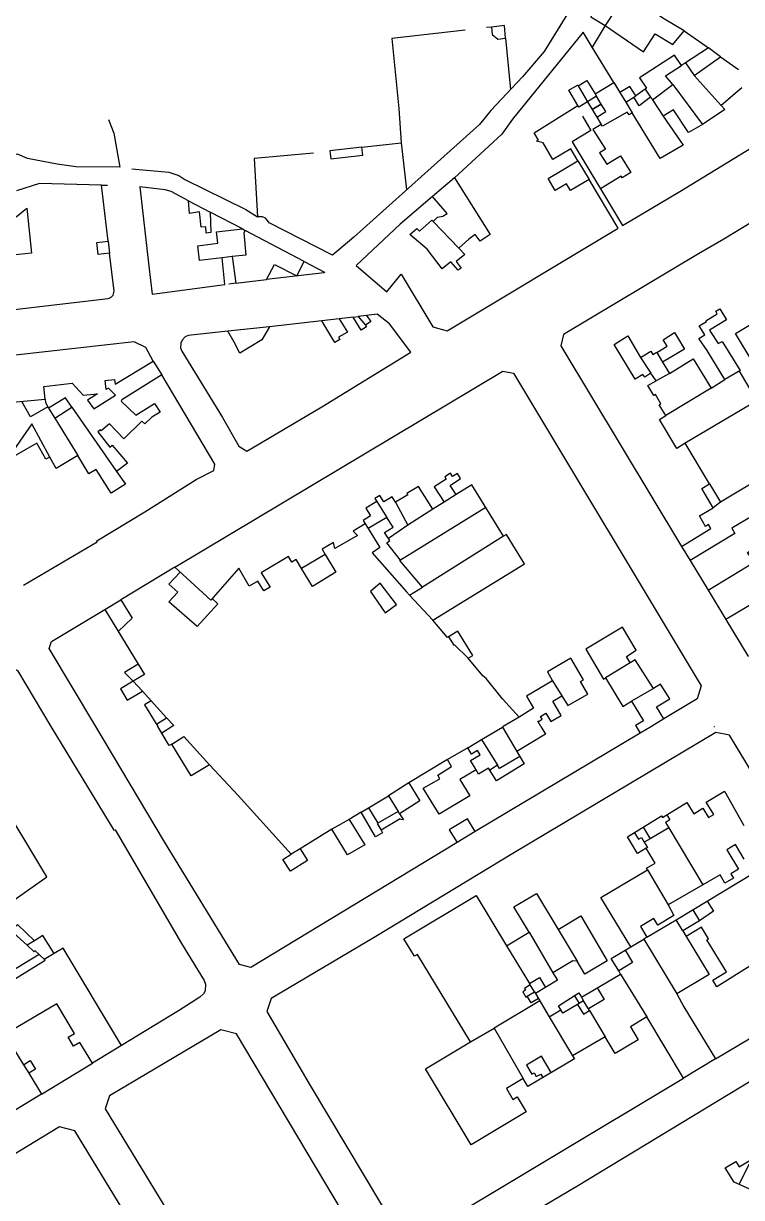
# Model space of a CAD drawing. Header units: millimetres. Extents: x 487814 to 495125, y 4392873 to 4398925.
# Drawn here: x 492807.4 to 492996.8, y 4397080.9 to 4397390.6 of the extents above; entities that cross this region are included whole.
import ezdxf

# ---------------------------------------------------------------- set-up
doc = ezdxf.new("R2010")
doc.units = ezdxf.units.MM
doc.layers.add('Cartografia_Base', color=8, linetype='Continuous')

msp = doc.modelspace()

# ---------------------------------------------------------------- linework, layer by layer
at = {"layer": 'Cartografia_Base'}
for p, q in [((492930.86, 4397389.67, 121.83), (492929.56, 4397389.52, 121.56)), ((492981.71, 4397388.67, 120.11), (492988.12, 4397384.18, 120.05)), ((492934.54, 4397386.76, 119.16), (492935.88, 4397373.22, 118.16)), ((492982.03, 4397380.21, 119.84), (492981.02, 4397379.55, 119.84)), ((492991.31, 4397381.82, 117.65), (492996.04, 4397378.48, 116.99)), ((492984.39, 4397376.92, 117.45), (492991.51, 4397369.01, 117.45)), ((492963.14, 4397375.06, 122.1), (492964.76, 4397372.4, 122.63)), ((492971.42, 4397373.26, 119.03), (492968.96, 4397371.51, 119.03)), ((492978.74, 4397374.5, 116.87), (492986.53, 4397363.95, 117.41)), ((492958.22, 4397372.06, 119.3), (492958.61, 4397371.41, 119.3)), ((492966.29, 4397369.88, 123.14), (492968.02, 4397367.03, 123.71)), ((492973.35, 4397370.52, 116.83), (492976.19, 4397366.14, 116.83)), ((492958.67, 4397365.94, 118.52), (492959.84, 4397364.01, 118.39)), ((492896.7, 4397358, 116.64), (492907.03, 4397359.18, 117.64)), ((492907.03, 4397359.18, 117.64), (492908.5, 4397346.84, 116.1)), ((492953.7, 4397354.43, 117.73), (492956.65, 4397349.48, 118.36)), ((492921.16, 4397349.92, 118.39), (492915.35, 4397344.99, 113.73)), ((492827.98, 4397347.98, 112.43), (492829.62, 4397347.96, 112.44)), ((492850.95, 4397343.88, 115.77), (492856.69, 4397340.87, 115.31)), ((492865.16, 4397336.41, 114.64), (492865.91, 4397336.02, 114.58)), ((492915.48, 4397338.43, 116.7), (492922.27, 4397331.32, 116.7)), ((492829.72, 4397333.24, 116.54), (492830.1, 4397330.04, 117.45)), ((492862.49, 4397329.11, 115.12), (492859.8, 4397328.81, 115.06)), ((492863.42, 4397322.09, 115.15), (492861.59, 4397321.86, 115.15)), ((492890.73, 4397312.74, 118.01), (492886.08, 4397312.2, 119.22)), ((492894.35, 4397313.17, 117.07), (492895.72, 4397313.33, 116.71)), ((492897.91, 4397313.59, 116.14), (492895.72, 4397313.33, 116.71)), ((492895.72, 4397313.33, 116.71), (492897.62, 4397311.01, 115.9)), ((492872.32, 4397310.57, 111.45), (492861.31, 4397309.43, 119.22)), ((492970.22, 4397302.55, 114.94), (492972.94, 4397298.4, 115.05)), ((492974.53, 4397303.83, 116.95), (492976.02, 4397301.25, 116.08)), ((492841.66, 4397301.56, 113.56), (492843.95, 4397297.91, 113.56)), ((492996.25, 4397298.92, 114.82), (492992.47, 4397296.69, 114.28)), ((492977.81, 4397298.27, 115.31), (492974.3, 4397296.32, 115.33)), ((492988.82, 4397294.38, 113.75), (492976.84, 4397287.18, 114.42)), ((492814.04, 4397289.18, 112.07), (492813.85, 4397289.5, 112.12)), ((492820.18, 4397289.42, 111.61), (492831.95, 4397272.47, 112.97)), ((493000.86, 4397291.09, 113.94), (492981.95, 4397279.88, 113.12)), ((492815.68, 4397286.54, 111.71), (492821.79, 4397276.65, 110.37)), ((493010.47, 4397275.91, 112.27), (492991.28, 4397264.31, 112.27)), ((492900.6, 4397264.53, 112.32), (492903.29, 4397260.33, 113.1)), ((492921.59, 4397266.34, 115.21), (492918.36, 4397264.32, 114.9)), ((492905.52, 4397264.32, 112.41), (492908.77, 4397258.3, 112.41)), ((492929.39, 4397262.97, 111.26), (492906.91, 4397249.08, 110.54)), ((492915.44, 4397262.49, 114.98), (492908.77, 4397258.3, 112.41)), ((492897.57, 4397258.62, 114.51), (492898.35, 4397257.41, 114.54)), ((492908.77, 4397258.3, 112.41), (492903.75, 4397254.74, 112.26)), ((492934.09, 4397255.41, 111.41), (492912.65, 4397241.95, 110.34)), ((492981.03, 4397252.69, 115.91), (492983.28, 4397248.98, 115.01)), ((492847.31, 4397247.21, 112.06), (492833.06, 4397238.55, 112.51)), ((492909.29, 4397239.8, 110.75), (492915.38, 4397233.18, 110.75)), ((492988.01, 4397241.16, 113.12), (492992.7, 4397233.39, 111.23)), ((492967.49, 4397221.99, 112.74), (492960.98, 4397217.97, 112.91)), ((492836.38, 4397217.12, 108.78), (492838.78, 4397214.49, 108.63)), ((492946.99, 4397217.22, 110.14), (492949.47, 4397213.27, 110.14)), ((492973.64, 4397215.17, 111.15), (492967.86, 4397211.88, 111.15)), ((492841.11, 4397211.96, 111.25), (492845.15, 4397207.5, 111.25)), ((492842.49, 4397205.76, 111.25), (492845.15, 4397207.5, 111.25)), ((492938.15, 4397207.64, 110.86), (492934, 4397205.16, 109.8)), ((492943, 4397206.68, 112.21), (492943.16, 4397206.44, 112.21)), ((492976.38, 4397207.17, 112.22), (492973.06, 4397205.16, 112.73)), ((492846.65, 4397205.16, 111.25), (492843.93, 4397203.38, 111.25)), ((492928.25, 4397201.73, 109.33), (492933.77, 4397205.02, 110.18)), ((492934, 4397205.16, 109.8), (492933.77, 4397205.02, 110.18)), ((492933.77, 4397205.02, 110.18), (492937.57, 4397198.56, 109.12)), ((492973.06, 4397205.16, 112.73), (492970.11, 4397203.38, 113.18)), ((492989.56, 4397205.2, 108.4), (492989.73, 4397205.16, 108.4)), ((492924.62, 4397199.58, 109.57), (492919.29, 4397196.43, 109.94)), ((492932.45, 4397194.93, 110.33), (492930.48, 4397193.66, 110.33)), ((492909.1, 4397190.29, 109.27), (492903.68, 4397186.92, 109.27)), ((492898.45, 4397183.69, 109.27), (492903.68, 4397186.92, 109.27)), ((492903.68, 4397186.92, 109.27), (492906.24, 4397182.75, 109.78)), ((492893.29, 4397180.6, 109.73), (492888.75, 4397178.05, 109.73)), ((492970.9, 4397178.65, 110.76), (492972.77, 4397175.57, 110.76)), ((492977.67, 4397178.47, 108.66), (492986.68, 4397163.42, 108.46)), ((492926.59, 4397177.46, 110.68), (492921.84, 4397174.59, 111.79)), ((492972.77, 4397175.57, 110.76), (492971.2, 4397174.63, 110.67)), ((492880.4, 4397172.93, 109.58), (492878.03, 4397171.45, 111.41)), ((492972.01, 4397167.39, 109.26), (492977.46, 4397158.12, 108.81)), ((492983.96, 4397156.82, 109.41), (492985.73, 4397153.92, 109.41)), ((492804.01, 4397151.44, 114.73), (492808.38, 4397147.45, 115.43)), ((492940.82, 4397150.92, 108.38), (492947.08, 4397140.18, 108.38)), ((492948.46, 4397151.64, 110.44), (492953.46, 4397143.25, 109.57)), ((492981.35, 4397151.26, 109.5), (492982.25, 4397149.78, 109.46)), ((492934.88, 4397147.34, 110.32), (492940.92, 4397137.36, 108.34)), ((492967.68, 4397147.08, 109.63), (492971.03, 4397149.07, 109.61)), ((492971.89, 4397149.58, 109.61), (492971.03, 4397149.07, 109.61)), ((492971.03, 4397149.07, 109.61), (492979.78, 4397134.62, 107.65)), ((492815.52, 4397145.31, 115.26), (492812.89, 4397143.75, 115.26)), ((492964.96, 4397139.86, 108.36), (492971.83, 4397128.54, 108.36)), ((492942.24, 4397135.17, 108.4), (492942.5, 4397134.74, 108.4)), ((492943.67, 4397132.81, 110.12), (492931.56, 4397125.62, 107.9)), ((492952.74, 4397134.15, 108.45), (492954.05, 4397132.14, 108.45)), ((492954.62, 4397133.8, 108.58), (492955.19, 4397132.83, 108.58)), ((492946.06, 4397128.58, 108.1), (492952.27, 4397118.28, 108.1)), ((492956.73, 4397130.25, 108.51), (492960.86, 4397123.35, 108.51)), ((492925.33, 4397121.96, 108.48), (492931.56, 4397125.62, 107.9)), ((492931.56, 4397125.62, 107.9), (492939.2, 4397112.35, 108.1)), ((492833.3, 4397121.03, 107.29), (492825.6, 4397116.35, 114.9)), ((492807.41, 4397115.96, 107.89), (492808.81, 4397113.68, 107.88)), ((492989.99, 4397117.5, 106.13), (492981.5, 4397112.41, 106.17))]:
    msp.add_line(p, q, dxfattribs=at)
for points in [[(492951.39, 4397409.45, 119.35), (492957.62, 4397406.3, 119.28), (492958.6, 4397405.67, 119.82), (492944.82, 4397383.26, 118.5), (492939.05, 4397376.59, 117.93), (492930.7, 4397367.71, 117.69), (492927.72, 4397363.96, 117.12), (492894.54, 4397334.29, 115.04), (492888.93, 4397329.49, 114.65), (492872.21, 4397338.04, 114.89), (492871.83, 4397338.67, 114.89), (492871.22, 4397339.24, 114.89), (492870.51, 4397339.59, 114.89), (492869.18, 4397339.64, 114.89)], [(492962.22, 4397400.83, 119.63), (492958.98, 4397396.34, 119.68), (492957.09, 4397392.36, 119.56), (492960.91, 4397390.07, 119.7), (492957.48, 4397384.36, 119.7)], [(492970.99, 4397383.1, 116.95), (492974.08, 4397387.93, 117.42), (492978.75, 4397385.09, 117.39), (492981.71, 4397388.67, 117.67), (492976.55, 4397391.79, 117.69), (492966.29, 4397398.41, 117.74), (492960.91, 4397390.07, 117.17), (492970.99, 4397383.1, 116.95)], [(492923.91, 4397388.89, 120.51), (492904.63, 4397386.7, 119.48), (492906.45, 4397368.23, 119.07), (492907.03, 4397359.18, 117.64)], [(492932.59, 4397386.51, 116.96), (492934.54, 4397386.76, 116.94), (492934.29, 4397390.08, 117.32), (492930.86, 4397389.67, 117.29), (492931.1, 4397387.73, 117.1), (492932.59, 4397386.51, 116.96)], [(492957.48, 4397384.36, 116.82), (492955.08, 4397388.32, 116.96), (492936.41, 4397365.39, 115.43), (492933.65, 4397361.41, 115.24), (492921.16, 4397349.92, 114.16), (492930.52, 4397334.93, 114.2), (492927.86, 4397333.16, 114.01), (492926.57, 4397334.92, 114), (492924.94, 4397333.72, 113.87), (492922.27, 4397331.32, 113.65), (492923.85, 4397329.67, 113.68), (492921.6, 4397327.86, 113.53), (492922.9, 4397326.09, 113.54), (492922.08, 4397325.57, 113.49), (492920.18, 4397327.77, 113.46), (492917.89, 4397325.93, 113.26), (492913.92, 4397331.12, 113.24), (492909.38, 4397334.95, 113.13), (492911.15, 4397336.52, 113.26), (492911.86, 4397335.82, 113.27), (492915.17, 4397338.75, 113.52), (492915.48, 4397338.43, 113.52), (492916.64, 4397339.54, 113.61), (492918.02, 4397339.78, 113.68), (492919.15, 4397340.51, 113.75), (492915.35, 4397344.99, 113.69), (492906.81, 4397337.69, 113.08), (492895.15, 4397326.82, 112.32), (492903.25, 4397319.82, 112.02), (492907.05, 4397324.49, 112.25), (492915.45, 4397310.62, 112.23), (492919.19, 4397309.57, 112.27), (492964.29, 4397336.62, 114.04), (492956.65, 4397349.48, 115.44), (492951.72, 4397346.55, 115.44), (492950.69, 4397348.29, 115.61), (492947.72, 4397346.53, 115.41), (492945.82, 4397349.73, 115.41), (492953.7, 4397354.43, 115.91), (492951.83, 4397357.57, 116.2), (492947.09, 4397354.76, 115.7), (492944.5, 4397359.11, 115.79), (492942.79, 4397359.55, 115.69), (492943.32, 4397359.88, 115.73), (492942.17, 4397361.75, 115.7), (492953.64, 4397369.02, 116.31), (492951.32, 4397373, 116.27), (492953.61, 4397374.33, 116.38), (492953.71, 4397374.17, 116.38), (492956.06, 4397375.6, 116.52), (492958.22, 4397372.06, 116.51), (492963.14, 4397375.06, 116.38), (492957.48, 4397384.36, 116.82)], [(492972.87, 4397371.19, 115.81), (492973.35, 4397370.52, 115.76), (492978.74, 4397374.5, 116.33), (492976.81, 4397376.8, 116.5), (492981.02, 4397379.55, 116.91), (492979.18, 4397382.29, 117.13), (492969.97, 4397376.25, 116.23), (492971.8, 4397373.54, 116.01), (492971.42, 4397373.26, 115.97), (492972.87, 4397371.19, 115.81)], [(492984.39, 4397376.92, 116.75), (492991.31, 4397381.82, 117.47), (492988.12, 4397384.18, 117.6), (492982.03, 4397380.21, 117.01), (492984.39, 4397376.92, 116.75)], [(492953.71, 4397374.17, 119.3), (492956.24, 4397369.97, 119.3), (492953.93, 4397368.56, 119.06), (492953.64, 4397369.02, 119.06)], [(492996.91, 4397373.62, 116.37), (492991.51, 4397369.01, 116.19), (492992.44, 4397367.93, 116.11), (492986.53, 4397363.95, 115.52), (492982.9, 4397361.83, 115.19), (492978.92, 4397367.81, 115.67), (492976.19, 4397366.14, 115.41), (492981.46, 4397358.56, 114.82), (492975.36, 4397355, 114.76), (492968.02, 4397367.03, 115.73), (492967.18, 4397366.52, 115.75), (492966.68, 4397367.23, 115.81), (492960.15, 4397363.5, 116.01), (492959.84, 4397364.01, 116.05), (492957.65, 4397362.69, 116.11), (492960.96, 4397357.46, 115.68), (492959.41, 4397356.52, 115.72), (492961.27, 4397353.48, 115.46), (492964.95, 4397355.73, 115.38), (492967.65, 4397351.3, 115), (492965.36, 4397349.9, 115.04), (492965.07, 4397350.37, 115.08), (492959.62, 4397347.04, 115.1), (492965.47, 4397337.32, 114.04)], [(492968.43, 4397371.18, 119.03), (492968.96, 4397371.51, 119.03), (492967.42, 4397374.02, 119.03), (492964.76, 4397372.4, 119.03), (492966.29, 4397369.88, 119.03), (492968.43, 4397371.18, 119.03)], [(492957.47, 4397367.93, 118.4), (492959.85, 4397369.38, 118.4), (492958.61, 4397371.41, 119.3), (492956.24, 4397369.97, 119.3), (492957.47, 4397367.93, 118.4)], [(492972.87, 4397371.19, 115.81), (492969.84, 4397368.86, 119.03), (492968.43, 4397371.18, 119.03)], [(492958.67, 4397365.94, 118.4), (492961.06, 4397367.39, 118.4), (492959.85, 4397369.38, 118.4), (492957.47, 4397367.93, 118.4), (492958.67, 4397365.94, 118.4)], [(492829.88, 4397365.31, 115.6), (492831.22, 4397361.68, 115.5), (492832.82, 4397352.72, 115.34), (492821.18, 4397352.78, 114.7), (492816.29, 4397353.52, 115.07), (492808.43, 4397354.99, 115.38), (492805.84, 4397356.17, 115.28), (492803.86, 4397355.72, 116.13)], [(492954.86, 4397366.19, 116.99), (492957.13, 4397362.37, 117.67), (492952.18, 4397359.39, 116.38), (492959.62, 4397347.04, 115.74)], [(492965.47, 4397337.32, 114.04), (492980.59, 4397346.33, 114.03), (493007.44, 4397362.78, 113.59)], [(492888.47, 4397354.94, 117.88), (492896.97, 4397355.88, 117.88), (492896.7, 4397358, 117.88), (492888.27, 4397357.03, 117.88), (492888.47, 4397354.94, 117.88)], [(492883.91, 4397356.43, 115.74), (492868.29, 4397354.99, 115.54), (492869.18, 4397339.64, 114.89)], [(492836.03, 4397352.31, 115.41), (492845.79, 4397351.38, 115.04), (492848.44, 4397350.49, 115.22), (492849.94, 4397349.49, 115.22), (492866.05, 4397341.57, 114.89), (492869.18, 4397339.64, 114.89)], [(492768.92, 4397310.95, 110.78), (492829.77, 4397318.11, 111.29), (492830.43, 4397318.34, 111.29), (492831.05, 4397318.95, 111.31), (492831.3, 4397319.98, 111.34), (492830.1, 4397330.04, 111.73), (492827.13, 4397329.69, 111.72), (492826.73, 4397332.89, 111.84), (492829.72, 4397333.24, 111.86), (492827.98, 4397347.98, 112.43), (492811.62, 4397348.39, 112.36), (492805.58, 4397346.51, 112.24)], [(493016.36, 4397348.44, 113.74), (492992.17, 4397333.73, 113.67), (492985.49, 4397329.88, 113.64), (492949.89, 4397308.54, 112.68), (492949.15, 4397305.58, 112.53), (492981.03, 4397252.69, 110.38), (492988.77, 4397257.37, 110.56), (492988.13, 4397258.42, 110.62), (492987.38, 4397257.97, 110.6), (492985.74, 4397260.7, 110.76), (492989.37, 4397262.88, 110.85), (492986.34, 4397267.91, 111.14), (492988.39, 4397269.17, 111.19), (492981.95, 4397279.88, 111.83), (492979.78, 4397278.54, 111.78), (492975.17, 4397286.17, 112.23), (492976.84, 4397287.18, 112.27), (492975.13, 4397290.01, 112.43), (492975.59, 4397290.29, 112.44), (492974.12, 4397292.72, 112.59), (492973.75, 4397292.49, 112.58), (492972.15, 4397295.13, 112.74), (492974.3, 4397296.32, 112.78), (492972.94, 4397298.4, 112.9), (492971.33, 4397297.29, 112.86), (492970.85, 4397298.07, 112.91), (492968.77, 4397296.77, 112.76), (492963.23, 4397305.95, 113.16), (492966.86, 4397308.19, 113.28), (492970.22, 4397302.55, 113.09), (492972.89, 4397304.21, 113.1), (492973.42, 4397303.31, 113.08), (492974.46, 4397303.95, 113.08), (492974.53, 4397303.83, 113.08), (492977.21, 4397305.53, 113.1), (492976.15, 4397307.19, 113.15), (492979.14, 4397309.08, 113.17), (492981.76, 4397304.71, 113.04), (492976.02, 4397301.25, 113), (492977.81, 4397298.27, 112.83), (492984.12, 4397302.18, 112.93), (492988.82, 4397294.38, 112.49), (492992.47, 4397296.69, 112.55), (492987.76, 4397304.35, 112.98), (492985.62, 4397307.53, 113.07), (492987.16, 4397308.52, 113.08), (492985.66, 4397310.84, 113.15), (492987.57, 4397312, 113.17), (492987.46, 4397312.17, 113.17), (492990.46, 4397313.99, 113.19), (492990.03, 4397314.7, 113.21), (492991.16, 4397315.37, 113.22), (492992.87, 4397312.49, 113.13), (492988.43, 4397309.75, 113.1), (492988.88, 4397309.01, 113.08), (492990.71, 4397306.21, 113), (492991.71, 4397306.77, 113), (492996.48, 4397299.06, 112.61), (492996.25, 4397298.92, 112.61), (493005.57, 4397283.27, 111.71)], [(492840.5, 4397326.62, 112.17), (492841.32, 4397319.26, 111.82), (492860.57, 4397321.73, 111.71), (492859.8, 4397328.81, 111.66), (492853.84, 4397328.13, 111.68), (492853.41, 4397331.95, 111.81), (492858.7, 4397332.67, 111.86), (492858.3, 4397335.62, 112.28), (492865.16, 4397336.41, 112.75), (492856.69, 4397340.87, 112.97), (492856.88, 4397335.46, 112.17), (492855.65, 4397335.29, 112.06), (492855.54, 4397336.98, 112.31), (492854.29, 4397336.86, 112.19), (492853.89, 4397340.9, 112.79), (492851.25, 4397340.53, 112.53), (492850.95, 4397343.88, 113.02), (492846.4, 4397346.28, 113.05), (492844.82, 4397346.72, 113), (492838.15, 4397347.49, 112.62), (492840.5, 4397326.62, 112.17)], [(492805.5, 4397339.58, 111.88), (492808.26, 4397341.92, 112.01), (492809.54, 4397330, 111.52), (492802.83, 4397329.32, 111.42)], [(492863.42, 4397322.09, 111.77), (492871.49, 4397323.13, 111.95), (492873.65, 4397327, 112.2), (492879.55, 4397324.06, 112.28), (492881.42, 4397327.87, 112.81), (492865.91, 4397336.02, 112.74), (492865.57, 4397335.38, 112.62), (492866.07, 4397329.51, 111.96), (492862.49, 4397329.11, 111.72), (492863.42, 4397322.09, 111.77)], [(492881.42, 4397327.87, 113.36), (492886.81, 4397325.04, 112.94), (492886.73, 4397324.81, 113.37), (492871.49, 4397323.13, 113.75)], [(492861.31, 4397309.43, 111.24), (492850.88, 4397308.31, 111.07), (492850.09, 4397307.92, 111.06), (492849.29, 4397307.07, 111.03), (492848.94, 4397306.26, 111), (492848.87, 4397305.09, 110.98), (492849.19, 4397304.14, 110.96), (492859.88, 4397286.65, 110.7), (492864.26, 4397279.12, 110.59), (492866.31, 4397277.83, 110.56), (492886.12, 4397289.49, 110.75), (492909.64, 4397303.94, 110.5), (492903.98, 4397311.36, 111.84), (492900.76, 4397313.93, 111.89), (492897.91, 4397313.59, 111.8), (492899.06, 4397312.03, 111.66), (492897.62, 4397311.01, 111.65), (492897.94, 4397310.63, 111.61), (492896.46, 4397309.74, 111.61), (492894.35, 4397313.17, 111.78), (492890.73, 4397312.74, 111.72), (492892.86, 4397309.22, 111.64), (492890.52, 4397307.89, 111.57), (492890.86, 4397307.29, 111.56), (492889.57, 4397306.51, 111.51), (492886.08, 4397312.2, 111.64), (492872.32, 4397310.57, 111.41), (492870.31, 4397307.16, 111.28), (492864.52, 4397303.63, 111.09), (492863.03, 4397306.53, 111.16), (492861.31, 4397309.43, 111.24)], [(493004.58, 4397293.35, 112.22), (492995.29, 4397308.82, 113.02), (493002.5, 4397313.19, 113.07)], [(492803.63, 4397290.63, 110.15), (492813.11, 4397291.5, 110.22), (492812.76, 4397294.89, 110.33), (492820.22, 4397295.7, 110.39), (492823.16, 4397292.56, 110.3), (492826.98, 4397292.9, 110.33), (492824.3, 4397291.29, 110.27), (492825.94, 4397288.97, 110.2), (492831.69, 4397292.54, 110.31), (492829.8, 4397294.4, 110.39), (492829.22, 4397294.06, 110.38), (492828.95, 4397296.47, 110.46), (492831.41, 4397296.69, 110.46), (492831.6, 4397295.46, 110.42), (492841.66, 4397301.56, 110.67), (492839.71, 4397305.15, 110.73), (492836.58, 4397306.61, 110.8), (492773.94, 4397299.61, 110.32)], [(492943.93, 4397205.16, 107.85), (492943.16, 4397206.44, 107.89), (492944.25, 4397207.09, 107.92), (492943.8, 4397207.82, 107.95), (492945.26, 4397208.69, 107.99), (492946.58, 4397206.48, 107.92), (492949.27, 4397208.09, 108), (492947.03, 4397211.81, 108.13), (492949.47, 4397213.27, 108.21), (492951.04, 4397210.67, 108.12), (492956.28, 4397213.69, 108.28), (492954.38, 4397217, 108.39), (492955.16, 4397217.44, 108.42), (492951.85, 4397223.2, 108.61), (492945.67, 4397219.55, 108.42), (492946.99, 4397217.22, 108.34), (492940.11, 4397213.14, 108.13), (492942, 4397210.02, 108.02), (492938.15, 4397207.64, 107.98), (492933.8, 4397212.48, 108.18), (492929.5, 4397217.79, 108.39), (492928.6, 4397218.53, 108.43), (492924.72, 4397223.19, 108.62), (492925.94, 4397223.93, 108.63), (492922.04, 4397230.36, 108.81), (492919.27, 4397228.69, 108.74), (492915.38, 4397233.18, 108.84), (492939.62, 4397248.07, 109.53), (492934.82, 4397255.85, 109.89), (492934.09, 4397255.41, 109.86), (492925.66, 4397268.9, 110.27), (492921.59, 4397266.34, 109.99), (492919.94, 4397268.75, 110.03), (492922.7, 4397270.63, 110.23), (492921.92, 4397271.9, 110.26), (492920.63, 4397271.14, 110.17), (492920.05, 4397272.01, 110.19), (492918.56, 4397271.04, 110.08), (492918.93, 4397270.44, 110.07), (492915.77, 4397268.36, 109.92), (492918.36, 4397264.32, 109.8), (492915.44, 4397262.49, 109.8), (492911.66, 4397268.5, 109.98), (492908.53, 4397266.64, 109.98), (492908.77, 4397266.24, 109.96), (492905.52, 4397264.32, 109.97), (492904.66, 4397265.77, 110.01), (492902.5, 4397264.43, 110.01), (492901.43, 4397266.08, 110.06), (492900.13, 4397265.31, 110.06), (492900.6, 4397264.53, 110.03), (492897.7, 4397262.74, 110.03), (492898.96, 4397260.7, 109.97), (492896.99, 4397259.55, 109.97), (492897.57, 4397258.62, 109.92), (492894.42, 4397256.73, 109.82), (492895.51, 4397255.55, 109.75), (492889.55, 4397252.13, 109.57), (492889.21, 4397253.74, 109.65), (492886.21, 4397251.91, 109.55), (492886.98, 4397250.58, 109.48), (492880.78, 4397246.84, 109.28), (492879.39, 4397249.19, 109.4), (492878.21, 4397248.51, 109.36), (492877.29, 4397250.03, 109.45), (492870.09, 4397245.67, 109.29), (492872.47, 4397241.94, 109.09), (492870.86, 4397240.97, 109.08), (492869.28, 4397243.55, 109.22), (492866.92, 4397242.17, 109.21), (492864.21, 4397246.94, 109.46), (492856.83, 4397238.51, 109.26), (492847.31, 4397247.21, 109.81), (492933.87, 4397298.92, 111.58), (492936.73, 4397298.38, 111.97), (492986.18, 4397215.92, 108.42), (492985.13, 4397212.45, 108.39), (492976.38, 4397207.17, 108.13), (492974.44, 4397210.37, 108.25), (492977.89, 4397212.45, 108.36), (492975.5, 4397216.36, 108.5), (492973.64, 4397215.17, 108.45), (492968.78, 4397222.79, 108.74), (492967.49, 4397221.99, 108.7), (492966.46, 4397223.65, 108.75), (492969.09, 4397225.27, 108.84), (492965.44, 4397231.39, 109.05), (492955.81, 4397225.54, 108.74), (492960.46, 4397217.66, 108.47), (492960.98, 4397217.97, 108.49), (492965.52, 4397210.47, 108.22), (492967.86, 4397211.88, 108.29), (492970.99, 4397206.69, 108.09), (492968.9, 4397205.42, 108.03), (492969.05, 4397205.16, 108.02)], [(492807.4, 4397242.44, 109.61), (492826.86, 4397253.9, 109.61), (492826.74, 4397254.12, 109.61), (492839.45, 4397261.8, 109.61), (492852.93, 4397270.34, 109.93), (492857.63, 4397272.72, 110.18), (492857.9, 4397274.38, 110.25), (492843.95, 4397297.91, 110.62), (492833.32, 4397291.31, 110.31), (492833.22, 4397290.99, 110.3), (492837.04, 4397287.26, 110.27), (492841.95, 4397290.36, 110.41), (492843.44, 4397288.09, 110.38), (492841.3, 4397286.81, 110.32), (492839.39, 4397285.01, 110.25), (492838.67, 4397285.73, 110.26), (492833.85, 4397281.04, 110.07), (492830.09, 4397285.05, 110.11), (492827.91, 4397283.19, 110.04), (492827.71, 4397283.45, 110.04), (492827.06, 4397282.89, 110.02), (492830.16, 4397278.88, 109.96), (492830.82, 4397279.42, 109.99), (492834.87, 4397274.63, 109.82), (492831.95, 4397272.47, 109.76), (492834.29, 4397269.09, 109.72), (492830.56, 4397266.73, 109.72), (492826.62, 4397272.93, 109.8), (492824.69, 4397271.78, 109.8), (492821.79, 4397276.65, 109.86), (492816.04, 4397273.21, 109.86), (492814.33, 4397276.24, 109.9), (492813.3, 4397275.65, 109.9), (492810.93, 4397279.88, 109.95), (492802.86, 4397275.21, 109.94)], [(492813.85, 4397289.5, 112.12), (492809.29, 4397286.88, 111.89), (492807.01, 4397290.87, 111.89)], [(492813.11, 4397291.5, 112.82), (492813.19, 4397290.67, 112.82), (492813.85, 4397289.5, 112.12)], [(492815.68, 4397286.54, 112.35), (492820.18, 4397289.42, 112.35), (492818.5, 4397291.83, 112.35), (492814.04, 4397289.18, 112.35), (492815.68, 4397286.54, 112.35)], [(492814.33, 4397276.24, 114.25), (492809.61, 4397285, 111.62), (492803.12, 4397275.59, 112.89)], [(492988.39, 4397269.17, 113.46), (492991.28, 4397264.31, 113.46), (492989.37, 4397262.88, 113.46)], [(492908.5, 4397240.69, 109.01), (492909.29, 4397239.8, 108.99), (492912.65, 4397241.95, 109.07), (492906.68, 4397248.93, 109.42), (492906.91, 4397249.08, 109.43), (492903.27, 4397253.6, 109.66), (492904.1, 4397254.24, 109.7), (492902.63, 4397256.33, 109.81), (492904.98, 4397257.75, 109.83), (492903.29, 4397260.33, 109.91), (492898.35, 4397257.41, 109.86), (492901.46, 4397252.37, 109.6), (492899.42, 4397250.95, 109.52), (492908.5, 4397240.69, 109.01)], [(492999.61, 4397260.66, 110.63), (492994.31, 4397257.46, 110.51), (492995.11, 4397256.11, 110.43), (492983.28, 4397248.98, 110.32), (492988.01, 4397241.16, 110.09), (493000.18, 4397248.55, 110.33), (492998.45, 4397251.05, 110.13), (493003.55, 4397254.11, 110.25), (492999.61, 4397260.66, 110.63)], [(493016.88, 4397247.4, 110.09), (493019.52, 4397243.22, 109.84), (493011.3, 4397238.31, 110.21), (493010, 4397240.58, 110.33), (493003.78, 4397236.83, 110.39), (493002.13, 4397239.52, 110.7), (493000.68, 4397238.17, 110.62), (492992.7, 4397233.39, 109.76), (492998.51, 4397223.81, 109.25), (493002.6, 4397222.84, 109.1), (493045.4, 4397248.68, 109.98), (493040.85, 4397255.92, 110.19), (493034.02, 4397251.82, 110.03), (493031.97, 4397255.06, 110.1), (493025.21, 4397250.77, 109.95), (493024.54, 4397251.83, 109.98), (493019.06, 4397248.37, 109.98), (493016.45, 4397252.87, 110.06), (493012.82, 4397249.48, 110.2), (493014.9, 4397246.16, 110.17), (493016.88, 4397247.4, 110.09)], [(492886.98, 4397250.58, 109.48), (492889.82, 4397245.84, 109.24), (492883.64, 4397242.14, 109.04), (492880.78, 4397246.84, 109.28)], [(492857.18, 4397238.91, 109.27), (492858.69, 4397237.52, 109.18), (492853.25, 4397231.52, 109.01), (492845.72, 4397238.07, 109.47), (492848.12, 4397240.57, 109.53), (492845.79, 4397242.68, 109.66), (492848.79, 4397245.85, 109.73)], [(492902.86, 4397235.19, 111.62), (492905.86, 4397237.35, 111.62), (492901.52, 4397242.99, 111.62), (492898.98, 4397240.81, 111.62), (492902.86, 4397235.19, 111.62)], [(492828.88, 4397236.01, 110.76), (492833.06, 4397238.55, 110.76), (492836.11, 4397233.76, 110.76), (492832.39, 4397230.23, 110.76)], [(492826.53, 4397205.16, 108.55), (492814.16, 4397225.72, 109.8), (492814.81, 4397227.61, 109.81), (492828.88, 4397236.01, 109.73), (492837.67, 4397221.57, 108.81), (492834.03, 4397219.45, 108.77), (492836.38, 4397217.12, 108.7), (492832.97, 4397215.07, 108.69), (492834.78, 4397212.13, 108.61), (492838.78, 4397214.49, 108.62), (492841.11, 4397211.96, 108.55), (492839.38, 4397210.91, 108.54), (492842.86, 4397205.16, 108.39)], [(492919.52, 4397228.83, 113.33), (492920.93, 4397226.59, 113.33), (492921.13, 4397226.72, 113.33), (492924.72, 4397223.19, 111.56)], [(492837.67, 4397221.57, 110.94), (492839.33, 4397218.85, 110.94), (492836.38, 4397217.12, 110.94)], [(492777.2, 4397205.16, 109.41), (492801.97, 4397220.19, 109.39), (492805.1, 4397220.32, 109.39), (492805.83, 4397219.95, 109.39), (492814.66, 4397205.16, 109.23)], [(492845.15, 4397207.5, 111.25), (492847.04, 4397205.42, 111.25), (492846.65, 4397205.16, 111.25)], [(492814.66, 4397205.16, 109.23), (492831.27, 4397177.78, 107.94), (492831.56, 4397177.95, 107.94), (492849.11, 4397147.94, 107.08), (492855.08, 4397138.16, 106.81), (492855.46, 4397137.22, 106.8), (492855.37, 4397135.41, 106.8), (492854.9, 4397134.65, 106.81), (492853.96, 4397133.79, 106.83), (492848.34, 4397130.13, 106.95), (492833.3, 4397121.03, 107.26), (492817.85, 4397146.69, 107.71), (492815.52, 4397145.31, 107.76), (492812.56, 4397150.01, 107.85), (492810.29, 4397148.62, 107.89), (492805.92, 4397152.87, 108.01), (492804.01, 4397151.44, 108.05), (492799.44, 4397155.62, 108.17), (492813.53, 4397165.53, 108.06), (492799.84, 4397188.22, 109.04), (492778.25, 4397174.58, 108.86), (492764.24, 4397197.3, 109.49), (492777.2, 4397205.16, 109.41)], [(492969.05, 4397205.16, 108.02), (492970.11, 4397203.38, 107.95), (492926.59, 4397177.46, 107.18), (492924.59, 4397180.78, 107.3), (492919.75, 4397177.88, 107.27), (492921.84, 4397174.59, 107.15), (492867.43, 4397141.63, 106.78), (492864.39, 4397142.38, 106.88), (492844.64, 4397174.76, 107.75), (492826.53, 4397205.16, 108.55)], [(492943.93, 4397205.16, 107.85), (492945.12, 4397203.17, 107.78), (492937.57, 4397198.56, 107.7), (492939.54, 4397195.35, 107.58), (492932.23, 4397190.88, 107.52), (492930.13, 4397194.22, 107.65), (492927.48, 4397192.62, 107.63), (492926.83, 4397193.72, 107.67), (492922.56, 4397191.15, 107.63), (492925.14, 4397186.86, 107.47), (492917.12, 4397182.08, 107.42), (492912.86, 4397188.91, 107.61), (492917.26, 4397191.4, 107.67), (492916.7, 4397192.37, 107.69), (492920.34, 4397194.65, 107.77), (492919.29, 4397196.43, 107.82), (492909.1, 4397190.29, 107.64), (492911.94, 4397185.53, 107.54), (492906.64, 4397182.14, 107.46), (492907.65, 4397180.53, 107.43), (492906.92, 4397180.64, 107.43), (492906.77, 4397180.84, 107.44), (492901.79, 4397177.78, 107.37), (492902.17, 4397177.14, 107.36), (492900.25, 4397176.07, 107.34), (492896.47, 4397182.6, 107.48), (492893.29, 4397180.6, 107.44), (492897.49, 4397173.96, 107.29), (492892.91, 4397171.31, 107.24), (492888.75, 4397178.05, 107.42), (492880.4, 4397172.93, 107.39), (492882.31, 4397169.79, 107.31), (492877.82, 4397166.99, 107.29), (492875.8, 4397170.11, 107.37), (492878.03, 4397171.45, 107.38), (492864.01, 4397186.95, 107.82), (492856.45, 4397195.08, 108.06), (492851.68, 4397192.17, 108.04), (492846.52, 4397200.52, 108.26), (492845.87, 4397200.14, 108.26), (492842.86, 4397205.16, 108.39)], [(493005.35, 4397183.56, 107.84), (492993.65, 4397202.9, 108.35), (492990.07, 4397203.61, 108.35), (492936.55, 4397171.64, 107.37), (492900.38, 4397149.81, 106.83), (492872.74, 4397133.4, 106.58), (492871.58, 4397129.95, 106.54), (492883.07, 4397110.45, 106.34), (492906.73, 4397070.91, 106.07)], [(492846.52, 4397200.52, 110.64), (492849.68, 4397202.53, 109.49), (492856.45, 4397195.08, 109.42)], [(492926.83, 4397193.72, 109.83), (492925.35, 4397196.16, 109.83), (492927.88, 4397197.68, 109.83), (492927.19, 4397198.83, 109.83), (492925.62, 4397197.89, 109.83), (492924.62, 4397199.58, 109.83), (492928.25, 4397201.73, 109.83), (492932.45, 4397194.93, 110.33)], [(492938.35, 4397197.3, 110.33), (492932.98, 4397194.07, 110.33), (492932.45, 4397194.93, 110.33)], [(492964.44, 4397140.71, 106.61), (492962.47, 4397143.98, 106.65), (492967.68, 4397147.08, 106.66), (492959.77, 4397160.04, 106.99), (492972.01, 4397167.39, 107.22), (492971.77, 4397167.78, 107.23), (492974.03, 4397169.16, 107.27), (492971.65, 4397173.07, 107.4), (492969.39, 4397171.68, 107.35), (492966.72, 4397176.07, 107.49), (492975.73, 4397181.61, 107.66), (492975.99, 4397181.2, 107.65), (492982.41, 4397185.13, 107.77), (492984.24, 4397182.16, 107.68), (492986.64, 4397183.63, 107.72), (492988.17, 4397181.15, 107.64), (492989.52, 4397181.97, 107.67), (492987.55, 4397185.21, 107.77), (492992.35, 4397188.15, 107.86), (492997.43, 4397179.04, 107.6)], [(492896.47, 4397182.6, 109.85), (492898.45, 4397183.69, 109.85), (492900.91, 4397179.68, 109.85)], [(492906.64, 4397182.14, 109.85), (492906.24, 4397182.75, 109.85), (492900.91, 4397179.68, 109.85)], [(492977.13, 4397181.9, 110.76), (492977.94, 4397180.58, 110.76), (492976.82, 4397179.86, 110.76), (492977.67, 4397178.47, 110.76), (492972.77, 4397175.57, 110.76)], [(492900.91, 4397179.68, 109.85), (492900.73, 4397179.55, 109.85), (492901.79, 4397177.78, 109.85)], [(492968.56, 4397177.2, 110.67), (492969.66, 4397175.44, 110.67), (492970.42, 4397175.9, 110.67), (492971.2, 4397174.63, 110.67)], [(492997.57, 4397170.15, 107.31), (492995.25, 4397174.02, 107.42), (492992.98, 4397172.65, 107.37), (492996.08, 4397167.52, 107.21), (492994.03, 4397166.29, 107.17), (492994.71, 4397165.16, 107.14), (492992.46, 4397163.8, 107.09), (492991.21, 4397166.03, 107.17), (492977.46, 4397158.12, 106.92), (492978.97, 4397155.3, 106.83), (492974.75, 4397152.79, 106.76), (492973.7, 4397154.55, 106.81), (492970.18, 4397152.45, 106.75), (492971.89, 4397149.58, 106.67), (492979.59, 4397154.17, 106.8)], [(492971.2, 4397174.63, 110.67), (492972.05, 4397173.29, 110.67), (492971.65, 4397173.07, 110.67)], [(492979.59, 4397154.17, 106.8), (493000.27, 4397166.65, 107.23)], [(492910.4, 4397069.78, 106.06), (492981.5, 4397112.41, 106.29), (492971.83, 4397128.54, 106.47), (492967.52, 4397125.92, 106.46), (492969.57, 4397122.55, 106.42), (492963.51, 4397118.87, 106.38), (492960.86, 4397123.35, 106.46), (492952.27, 4397118.28, 106.33), (492952.74, 4397117.49, 106.31), (492940.48, 4397110.24, 106.12), (492939.2, 4397112.35, 106.16), (492934.8, 4397109.69, 106.09), (492936.54, 4397106.81, 106.04), (492937.66, 4397107.49, 106.06), (492940.04, 4397103.55, 106), (492925.48, 4397094.78, 105.98), (492913.5, 4397114.9, 106.27), (492925.33, 4397121.96, 106.3), (492911.32, 4397145.06, 106.75), (492910.56, 4397144.6, 106.75), (492907.79, 4397149.18, 106.83), (492926.86, 4397160.63, 107.03), (492934.88, 4397147.34, 106.77), (492940.82, 4397150.92, 106.79), (492936.79, 4397157.59, 106.93), (492942.78, 4397161.16, 107.04), (492948.46, 4397151.64, 106.77), (492954.47, 4397155.2, 106.84), (492961.41, 4397143.36, 106.65), (492955.49, 4397139.84, 106.63), (492953.46, 4397143.25, 106.67), (492952.32, 4397143.37, 106.68), (492947.08, 4397140.18, 106.66), (492948.27, 4397138.24, 106.64), (492942.5, 4397134.74, 106.61), (492946.06, 4397128.58, 106.51), (492949.15, 4397130.45, 106.56), (492948.55, 4397131.44, 106.57), (492953.93, 4397134.92, 106.59), (492954.62, 4397133.8, 106.58), (492964.96, 4397139.86, 106.6), (492964.44, 4397140.71, 106.61)], [(492987.75, 4397159.13, 109.41), (492989.48, 4397156.47, 109.41), (492985.73, 4397153.92, 109.41)], [(492985.73, 4397153.92, 109.41), (492981.35, 4397151.26, 109.4), (492979.59, 4397154.17, 106.8)], [(492999.07, 4397141.91, 106.5), (492990.32, 4397136.5, 106.49), (492989.25, 4397138.25, 106.51), (492992.85, 4397140.44, 106.52), (492987.68, 4397148.93, 106.63), (492988.13, 4397149.2, 106.64), (492986.29, 4397152.24, 106.73), (492982.25, 4397149.78, 106.66), (492988.32, 4397139.78, 106.53), (492979.78, 4397134.62, 106.5), (492981.65, 4397131.25, 106.47), (492989.99, 4397117.5, 106.25), (493028.11, 4397140.23, 106.72)], [(492810.29, 4397148.62, 115.26), (492808.38, 4397147.45, 115.26), (492810.27, 4397145.74, 115.26), (492810.45, 4397146.04, 115.26), (492811.55, 4397144.99, 115.26)], [(492796.68, 4397133.45, 110.05), (492813.13, 4397143.49, 110.05), (492811.55, 4397144.99, 115.26), (492796.12, 4397135.74, 110.05), (492795.5, 4397135.36, 110.05), (492796.68, 4397133.45, 110.05)], [(492966.16, 4397146.17, 108.74), (492968.11, 4397142.89, 108.74), (492964.44, 4397140.71, 106.61)], [(492941.12, 4397137.03, 108.4), (492940.92, 4397137.36, 108.4), (492943.54, 4397138.95, 108.4), (492945.13, 4397136.33, 108.4)], [(492940.31, 4397134, 108.31), (492942.24, 4397135.17, 108.4), (492941.12, 4397137.03, 108.4), (492939.57, 4397136.09, 108.28), (492939.85, 4397135.63, 108.28), (492939.14, 4397135.2, 108.28), (492939.98, 4397133.8, 108.28), (492940.31, 4397134, 108.31)], [(492958.75, 4397136.22, 108.58), (492960.59, 4397133.13, 108.58), (492956.48, 4397130.67, 108.58)], [(492810.54, 4397114.74, 107.74), (492808.81, 4397113.68, 107.77), (492812.16, 4397108.21, 107.67), (492825.6, 4397116.35, 107.43), (492822.29, 4397121.83, 107.52), (492820.63, 4397120.82, 107.56), (492819.19, 4397123.21, 107.6), (492820.85, 4397124.22, 107.56), (492816.17, 4397132, 107.7), (492802.53, 4397123.94, 107.96), (492807.41, 4397115.96, 107.82), (492809.16, 4397117.02, 107.78), (492810.54, 4397114.74, 107.74)], [(493012.32, 4397076.47, 105.68), (492998.46, 4397083.35, 105.9), (492994.9, 4397084.96, 105.95), (492992.52, 4397088.76, 106.05), (492995.36, 4397090.44, 106.08), (492996.21, 4397089.02, 106.04), (493001.1, 4397091.91, 106.09), (493002.09, 4397093.13, 106.11), (493006.42, 4397090.85, 106.04), (493005.73, 4397089.54, 106.02), (493016.15, 4397084.43, 105.86), (493029.81, 4397112.05, 106.42), (493038.68, 4397129.44, 106.6), (493033.99, 4397132.77, 106.42), (493018.68, 4397123.04, 106.38), (492999.57, 4397111.76, 106.35), (492953.37, 4397083.79, 106.03), (492920.82, 4397064.53, 105.66)], [(492943.3, 4397133.42, 108.31), (492941.37, 4397132.25, 108.31), (492940.31, 4397134, 108.31)], [(492953.6, 4397131.87, 108.4), (492949.71, 4397129.51, 108.4), (492949.15, 4397130.45, 108.4)], [(492955.14, 4397129.3, 108.23), (492956.73, 4397130.25, 108.23), (492955.19, 4397132.83, 108.58), (492953.6, 4397131.87, 108.4), (492955.14, 4397129.3, 108.23)], [(492898.46, 4397065.6, 105.89), (492863.59, 4397124.12, 106.97), (492859.52, 4397125.16, 107.03), (492830.08, 4397107.72, 107.57), (492828.96, 4397104.29, 107.59), (492865.54, 4397044.27, 106.88)], [(492946.65, 4397113.89, 108.16), (492944.11, 4397118.18, 108.16), (492940.1, 4397115.81, 108.16), (492941.49, 4397113.47, 108.16), (492942.1, 4397113.83, 108.16), (492942.7, 4397112.81, 108.16), (492943.88, 4397113.5, 108.16), (492944.42, 4397112.58, 108.16)], [(492812.16, 4397108.21, 113.43), (492783.87, 4397091.06, 111.23), (492784.11, 4397090.69, 111.23), (492781.36, 4397088.88, 111.23), (492781.05, 4397089.35, 110.03), (492780.55, 4397089.05, 110.49)], [(492820.97, 4397017.8, 108.1), (492825.53, 4397018.52, 108.01), (492855.1, 4397036.48, 107.14), (492856.49, 4397040.19, 107.1), (492820.96, 4397098.52, 107.58), (492816.9, 4397099.58, 107.6), (492777.48, 4397075.64, 108.44), (492765.55, 4397068.63, 108.5), (492747.6, 4397057.53, 109.18), (492747.9, 4397052.85, 109.12), (492820.97, 4397017.8, 108.1)], [(493005.73, 4397089.54, 106.02), (493001.37, 4397091.77, 106.08), (492998.65, 4397089.34, 106.04), (492996.16, 4397084.37, 105.93)]]:
    msp.add_polyline3d(points, dxfattribs=at)

doc.saveas('drawing.dxf')
